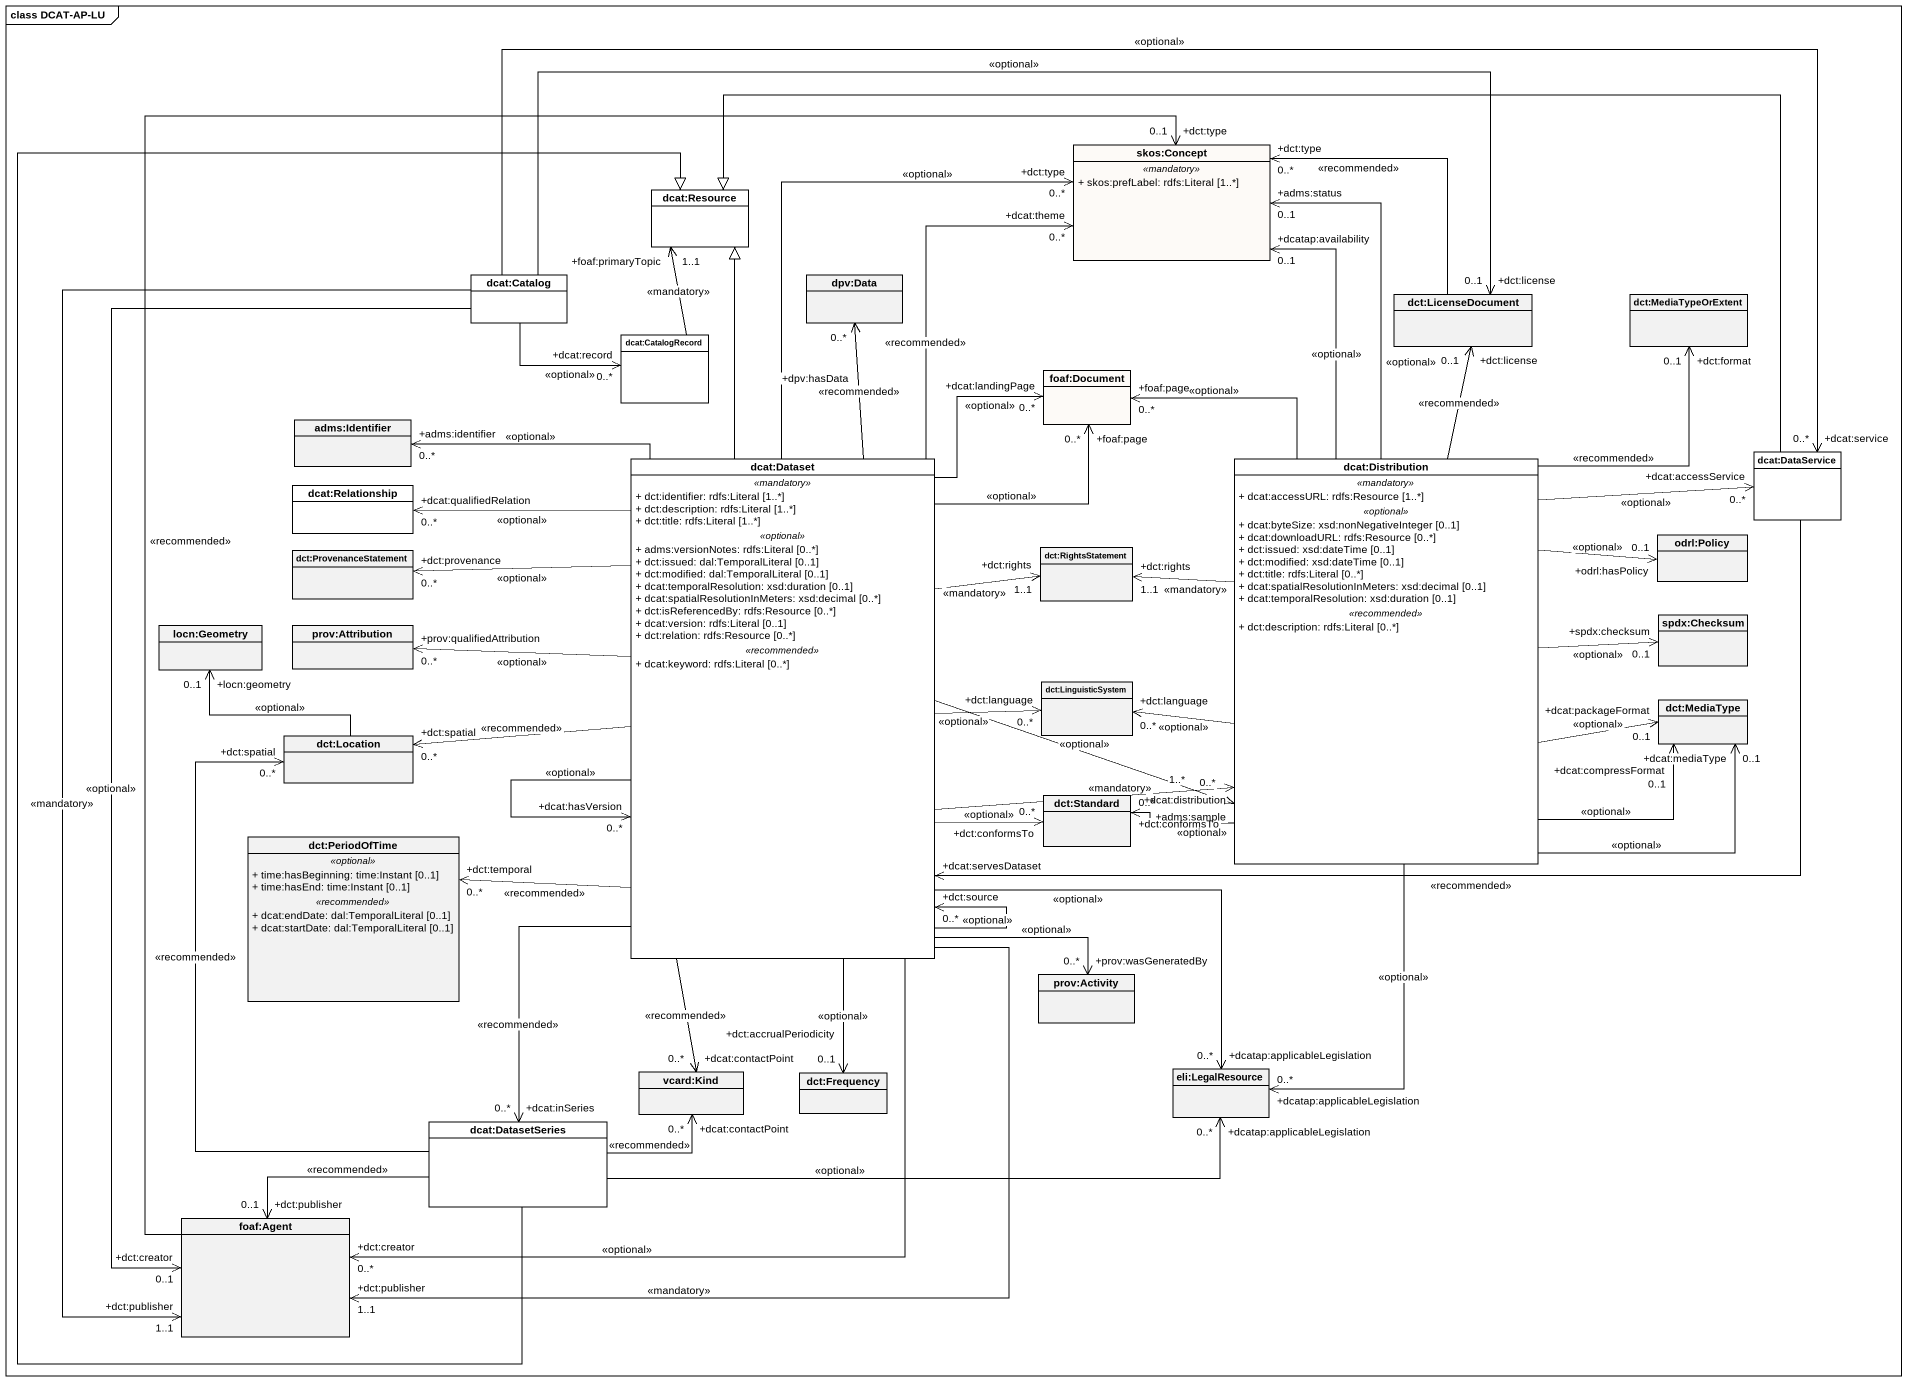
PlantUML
@startuml
mainframe class DCAT-AP-LU
hide circle
hide empty members
skinparam classAttributeIconSize 0
class "skos:Concept" as skos_Concept #FDFAF7 {
  .. <<mandatory>> ..
  + skos:prefLabel: rdfs:Literal [1..*]
}
class "dcat:Resource" as dcat_Resource #FFFFFF
class "dcat:Catalog" as dcat_Catalog #FFFFFF
class "dpv:Data" as dpv_Data
class "dct:LicenseDocument" as dct_LicenseDocument
class "dct:MediaTypeOrExtent" as dct_MediaTypeOrExtent
class "dcat:CatalogRecord" as dcat_CatalogRecord #FFFFFF
class "foaf:Document" as foaf_Document #FDFAF7
class "adms:Identifier" as adms_Identifier
class "dcat:Dataset" as dcat_Dataset #FFFFFF {
  .. <<mandatory>> ..
  + dct:identifier: rdfs:Literal [1..*]
  + dct:description: rdfs:Literal [1..*]
  + dct:title: rdfs:Literal [1..*]
  .. <<optional>> ..
  + adms:versionNotes: rdfs:Literal [0..*]
  + dct:issued: dal:TemporalLiteral [0..1]
  + dct:modified: dal:TemporalLiteral [0..1]
  + dcat:temporalResolution: xsd:duration [0..1]
  + dcat:spatialResolutionInMeters: xsd:decimal [0..*]
  + dct:isReferencedBy: rdfs:Resource [0..*]
  + dcat:version: rdfs:Literal [0..1]
  + dct:relation: rdfs:Resource [0..*]
  .. <<recommended>> ..
  + dcat:keyword: rdfs:Literal [0..*]
}
class "dcat:Distribution" as dcat_Distribution #FFFFFF {
  .. <<mandatory>> ..
  + dcat:accessURL: rdfs:Resource [1..*]
  .. <<optional>> ..
  + dcat:byteSize: xsd:nonNegativeInteger [0..1]
  + dcat:downloadURL: rdfs:Resource [0..*]
  + dct:issued: xsd:dateTime [0..1]
  + dct:modified: xsd:dateTime [0..1]
  + dct:title: rdfs:Literal [0..*]
  + dcat:spatialResolutionInMeters: xsd:decimal [0..1]
  + dcat:temporalResolution: xsd:duration [0..1]
  .. <<recommended>> ..
  + dct:description: rdfs:Literal [0..*]
}
class "dcat:DataService" as dcat_DataService #FFFFFF
class "dcat:Relationship" as dcat_Relationship #FFFFFF
class "dct:ProvenanceStatement" as dct_ProvenanceStatement
class "dct:RightsStatement" as dct_RightsStatement
class "odrl:Policy" as odrl_Policy
class "locn:Geometry" as locn_Geometry
class "prov:Attribution" as prov_Attribution
class "spdx:Checksum" as spdx_Checksum
class "dct:LinguisticSystem" as dct_LinguisticSystem
class "dct:MediaType" as dct_MediaType
class "dct:Location" as dct_Location
class "dct:Standard" as dct_Standard
class "dct:PeriodOfTime" as dct_PeriodOfTime {
  .. <<optional>> ..
  + time:hasBeginning: time:Instant [0..1]
  + time:hasEnd: time:Instant [0..1]
  .. <<recommended>> ..
  + dcat:endDate: dal:TemporalLiteral [0..1]
  + dcat:startDate: dal:TemporalLiteral [0..1]
}
class "prov:Activity" as prov_Activity
class "vcard:Kind" as vcard_Kind
class "dct:Frequency" as dct_Frequency
class "eli:LegalResource" as eli_LegalResource
class "dcat:DatasetSeries" as dcat_DatasetSeries #FFFFFF
class "foaf:Agent" as foaf_Agent
dcat_Catalog -right-> "+dct:license\n0..1" dct_LicenseDocument : <<optional>>
dcat_Catalog -right-> "+dcat:record\n0..*" dcat_CatalogRecord : <<optional>>
dcat_Catalog -right-> "+dcat:service\n0..*" dcat_DataService : <<optional>>
dcat_Catalog --> "+dct:publisher\n1..1" foaf_Agent : <<mandatory>>
dcat_Catalog --> "+dct:creator\n0..1" foaf_Agent : <<optional>>
dct_LicenseDocument -left-> "+dct:type\n0..*" skos_Concept : <<recommended>>
dcat_CatalogRecord -up-> "+foaf:primaryTopic\n1..1" dcat_Resource : <<mandatory>>
dcat_Dataset -up-> "+dct:type\n0..*" skos_Concept : <<optional>>
dcat_Dataset -up-> "+dcat:theme\n0..*" skos_Concept : <<recommended>>
dcat_Dataset -up-|> dcat_Resource
dcat_Dataset -up-> "+dpv:hasData\n0..*" dpv_Data : <<recommended>>
dcat_Dataset -up-> "+dcat:landingPage\n0..*" foaf_Document : <<optional>>
dcat_Dataset -up-> "+foaf:page\n0..*" foaf_Document : <<optional>>
dcat_Dataset -up-> "+adms:identifier\n0..*" adms_Identifier : <<optional>>
dcat_Dataset --> "+dcat:hasVersion\n0..*" dcat_Dataset : <<optional>>
dcat_Dataset --> "+dct:source\n0..*" dcat_Dataset : <<optional>>
dcat_Dataset -right-> "+adms:sample\n0..*" dcat_Distribution : <<optional>>
dcat_Dataset -right-> "+dcat:distribution\n1..*" dcat_Distribution : <<mandatory>>
dcat_Dataset -left-> "+dcat:qualifiedRelation\n0..*" dcat_Relationship : <<optional>>
dcat_Dataset -left-> "+dct:provenance\n0..*" dct_ProvenanceStatement : <<optional>>
dcat_Dataset -right-> "+dct:rights\n1..1" dct_RightsStatement : <<mandatory>>
dcat_Dataset -left-> "+prov:qualifiedAttribution\n0..*" prov_Attribution : <<optional>>
dcat_Dataset -right-> "+dct:language\n0..*" dct_LinguisticSystem : <<optional>>
dcat_Dataset -left-> "+dct:spatial\n0..*" dct_Location : <<recommended>>
dcat_Dataset -right-> "+dct:conformsTo\n0..*" dct_Standard : <<optional>>
dcat_Dataset -left-> "+dct:temporal\n0..*" dct_PeriodOfTime : <<recommended>>
dcat_Dataset --> "+prov:wasGeneratedBy\n0..*" prov_Activity : <<optional>>
dcat_Dataset --> "+dcat:contactPoint\n0..*" vcard_Kind : <<recommended>>
dcat_Dataset --> "+dct:accrualPeriodicity\n0..1" dct_Frequency : <<optional>>
dcat_Dataset --> "+dcatap:applicableLegislation\n0..*" eli_LegalResource : <<optional>>
dcat_Dataset --> "+dcat:inSeries\n0..*" dcat_DatasetSeries : <<recommended>>
dcat_Dataset --> "+dct:creator\n0..*" foaf_Agent : <<optional>>
dcat_Dataset --> "+dct:publisher\n1..1" foaf_Agent : <<mandatory>>
dcat_Distribution -up-> "+dcatap:availability\n0..1" skos_Concept : <<optional>>
dcat_Distribution -up-> "+adms:status\n0..1" skos_Concept : <<optional>>
dcat_Distribution -up-> "+dct:license\n0..1" dct_LicenseDocument : <<recommended>>
dcat_Distribution -up-> "+dct:format\n0..1" dct_MediaTypeOrExtent : <<recommended>>
dcat_Distribution -up-> "+foaf:page\n0..*" foaf_Document : <<optional>>
dcat_Distribution -right-> "+dcat:accessService\n0..*" dcat_DataService : <<optional>>
dcat_Distribution -left-> "+dct:rights\n1..1" dct_RightsStatement : <<mandatory>>
dcat_Distribution -right-> "+odrl:hasPolicy\n0..1" odrl_Policy : <<optional>>
dcat_Distribution -right-> "+spdx:checksum\n0..1" spdx_Checksum : <<optional>>
dcat_Distribution -left-> "+dct:language\n0..*" dct_LinguisticSystem : <<optional>>
dcat_Distribution -right-> "+dcat:packageFormat\n0..1" dct_MediaType : <<optional>>
dcat_Distribution -right-> "+dcat:mediaType\n0..1" dct_MediaType : <<optional>>
dcat_Distribution -right-> "+dcat:compressFormat\n0..1" dct_MediaType : <<optional>>
dcat_Distribution -left-> "+dct:conformsTo\n0..*" dct_Standard : <<optional>>
dcat_Distribution --> "+dcatap:applicableLegislation\n0..*" eli_LegalResource : <<optional>>
dcat_DataService -left-|> dcat_Resource
dcat_DataService -left-> "+dcat:servesDataset" dcat_Dataset : <<recommended>>
dct_Location -up-> "+locn:geometry\n0..1" locn_Geometry : <<optional>>
dcat_DatasetSeries -up-|> dcat_Resource
dcat_DatasetSeries -up-> "+dct:spatial\n0..*" dct_Location : <<recommended>>
dcat_DatasetSeries -right-> "+dcat:contactPoint\n0..*" vcard_Kind : <<recommended>>
dcat_DatasetSeries -right-> "+dcatap:applicableLegislation\n0..*" eli_LegalResource : <<optional>>
dcat_DatasetSeries -left-> "+dct:publisher\n0..1" foaf_Agent : <<recommended>>
foaf_Agent -up-> "+dct:type\n0..1" skos_Concept : <<recommended>>
@enduml
